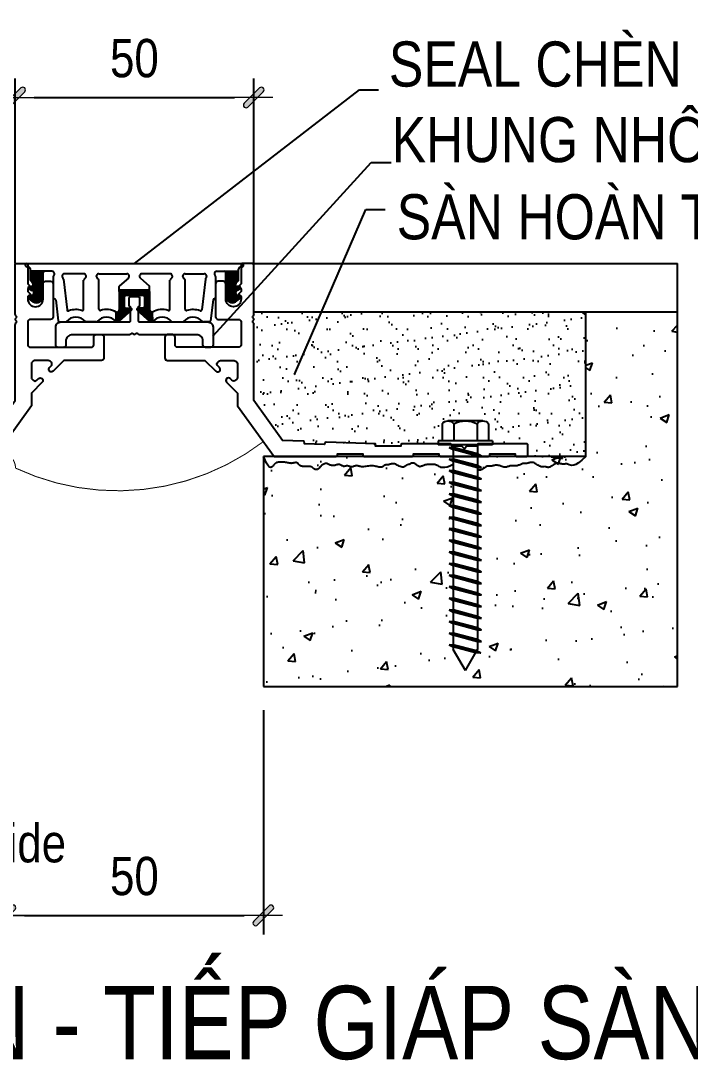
# Model space of a CAD drawing. Header units: millimetres. Extents: x -88960 to 836140, y 175458 to 320791.
# Drawn here: x 193582 to 197079, y 224201 to 229632 of the extents above; entities that cross this region are included whole.
import ezdxf
from ezdxf.enums import TextEntityAlignment as Align

# ---------------------------------------------------------------- set-up
doc = ezdxf.new("R2010")
doc.units = ezdxf.units.MM
doc.header["$LTSCALE"] = 1000
doc.layers.get('0').update_dxf_attribs({"linetype": 'CONTINUOUS'})
doc.layers.get('DEFPOINTS').update_dxf_attribs({"linetype": 'CONTINUOUS'})
for name, color, linetype in [('A14-chi tiet chung$0$Concrete Line', 6, 'CONTINUOUS'), ('A14-chi tiet chung$0$Hatch vat lieu', 252, 'CONTINUOUS'), ('A14-chi tiet chung$0$Net thay Tuong', 3, 'CONTINUOUS'), ('A14-chi tiet chung$0$OBJECT', 7, 'CONTINUOUS'), ('A14-chi tiet chung$0$Screw', 40, 'CONTINUOUS'), ('A14-chi tiet chung$0$Text Leader', 94, 'CONTINUOUS')]:
    doc.layers.add(name, color=color, linetype=linetype)
for name, color, linetype, lineweight in [('CHUNHO', 1, 'CONTINUOUS', 13), ('CHUTO', 51, 'CONTINUOUS', 15), ('KTH', 154, 'CONTINUOUS', 15), ('STICK', 1, 'CONTINUOUS', 9)]:
    doc.layers.add(name, color=color, linetype=linetype, lineweight=lineweight)
doc.styles.add('A14-chi tiet chung$0$VNI-HelveC', font='VHELVCN_0.TTF')
doc.styles.add('Star-HelCon', font='VHELVCN_0.TTF')
doc.dimstyles.new('A14-chi tiet chung$0$5$7', dxfattribs={"dimscale": 5, "dimtxt": 2, "dimasz": 1, "dimexe": 0, "dimexo": 1, "dimgap": 1, "dimtad": 0, "dimdec": 3, "dimzin": 12, "dimdsep": 46, "dimtxsty": 'A14-chi tiet chung$0$VNI-HelveC', "dimblk": 'A14-chi tiet chung$0$_Dot', "dimcen": 1, "dimclrd": 256, "dimclre": 256, "dimclrt": 256, "dimadec": 0, "dimazin": 0, "dimtfac": 1, "dimtdec": 3, "dimtix": 1, "dimtmove": 2, "dimatfit": 3, "dimldrblk": 'A14-chi tiet chung$0$HTT Arrow 30', "dimfxl": 1, "dimtolj": 1, "dimtzin": 0, "dimarcsym": 0})
doc.dimstyles.new('Star-100', dxfattribs={"dimscale": 100, "dimtxt": 2, "dimasz": 1, "dimexe": 1, "dimexo": 0.0625, "dimgap": 0.09, "dimtad": 0, "dimtoh": 1, "dimdec": 4, "dimrnd": 1, "dimdsep": 46, "dimtxsty": 'Star-HelCon', "dimblk": 'Stick', "dimcen": 0.09, "dimdle": 1.5, "dimclrd": 256, "dimclre": 256, "dimclrt": 7, "dimadec": 0, "dimazin": 0, "dimtfac": 1, "dimtdec": 4, "dimtix": 1, "dimtmove": 0, "dimatfit": 3, "dimfxl": 0.18, "dimtvp": 1, "dimtolj": 1, "dimtzin": 0, "dimarcsym": 2})
pattern_1 = [(45, (-1373.70433, -571.42504), (-0.088388348, 0.088388348), [])]

# ---------------------------------------------------------------- blocks, each defined once
blk = doc.blocks.new('A14-chi tiet chung$0$k001')
for p, q in [((-0.1804, 0.1644), (-0.1804, 0.0312)), ((-0.1353, 0.1875), (0.1353, 0.1875)), ((-0.0902, 0.1644), (-0.0902, 0.0312)), ((0.0902, 0.1644), (0.0902, 0.0312)), ((0.1804, 0.1644), (0.1804, 0.0312)), ((-0.211, 0.0312), (0.211, 0.0312)), ((-0.211, 0.0312), (-0.211, 0)), ((-0.211, 0), (0.211, 0)), ((0.0937, 0), (0.0937, -1.5876)), ((0.211, 0.0312), (0.211, 0)), ((-0.125, -0.0859), (0.125, -0.0189)), ((-0.125, -0.0859), (-0.0938, -0.0692)), ((-0.0938, 0), (-0.0938, -1.5876)), ((-0.0938, -0.0692), (0.0937, -0.0189)), ((-0.0938, -0.0859), (0.0937, -0.0357)), ((0.125, -0.0189), (0.0937, -0.0189)), ((0.125, -0.0189), (0.0937, -0.0357)), ((-0.125, -0.0859), (-0.0938, -0.0859)), ((-0.125, -0.1759), (0.125, -0.1089)), ((-0.125, -0.1759), (-0.0938, -0.1592)), ((-0.0938, -0.1592), (0.0937, -0.1089)), ((-0.0938, -0.1759), (0.0937, -0.1257)), ((0.125, -0.1089), (0.0937, -0.1089)), ((0.125, -0.1089), (0.0937, -0.1257)), ((-0.125, -0.1759), (-0.0938, -0.1759)), ((-0.125, -0.2659), (0.125, -0.1989)), ((-0.0938, -0.2492), (0.0937, -0.1989)), ((-0.0938, -0.2659), (0.0937, -0.2157)), ((0.125, -0.1989), (0.0937, -0.2157)), ((0.125, -0.1989), (0.0937, -0.1989)), ((-0.125, -0.2659), (-0.0938, -0.2492)), ((-0.125, -0.2659), (-0.0938, -0.2659)), ((-0.125, -0.3559), (0.125, -0.2889)), ((-0.0938, -0.3392), (0.0937, -0.2889)), ((-0.0938, -0.3559), (0.0937, -0.3057)), ((0.125, -0.2889), (0.0937, -0.3057)), ((0.125, -0.2889), (0.0937, -0.2889)), ((-0.125, -0.3559), (-0.0938, -0.3392)), ((-0.125, -0.3559), (-0.0938, -0.3559)), ((-0.125, -0.4459), (0.125, -0.3789)), ((-0.0938, -0.4292), (0.0937, -0.3789)), ((-0.0938, -0.4459), (0.0937, -0.3957)), ((0.125, -0.3789), (0.0937, -0.3957)), ((0.125, -0.3789), (0.0937, -0.3789)), ((-0.125, -0.4459), (-0.0938, -0.4292)), ((-0.125, -0.4459), (-0.0938, -0.4459)), ((-0.125, -0.5359), (0.125, -0.4689)), ((-0.0938, -0.5192), (0.0937, -0.4689)), ((0.125, -0.4689), (0.0937, -0.4857)), ((0.125, -0.4689), (0.0937, -0.4689)), ((-0.125, -0.5359), (-0.0938, -0.5192)), ((-0.125, -0.5359), (-0.0938, -0.5359)), ((-0.125, -0.6259), (0.125, -0.5589)), ((-0.0938, -0.5359), (0.0937, -0.4857)), ((-0.0938, -0.6092), (0.0937, -0.5589)), ((0.125, -0.5589), (0.0937, -0.5757)), ((0.125, -0.5589), (0.0937, -0.5589)), ((-0.125, -0.6259), (-0.0938, -0.6092)), ((-0.125, -0.6259), (-0.0938, -0.6259)), ((-0.0938, -0.6259), (0.0937, -0.5757)), ((-0.125, -0.7159), (0.125, -0.6489)), ((-0.125, -0.7159), (-0.0938, -0.6992)), ((-0.125, -0.7159), (-0.0938, -0.7159)), ((-0.0938, -0.6992), (0.0937, -0.6489)), ((-0.0938, -0.7159), (0.0937, -0.6657)), ((0.125, -0.6489), (0.0937, -0.6657)), ((0.125, -0.6489), (0.0937, -0.6489)), ((-0.125, -0.8059), (0.125, -0.7389)), ((-0.125, -0.8059), (-0.0938, -0.7892)), ((-0.125, -0.8059), (-0.0938, -0.8059)), ((-0.0938, -0.7892), (0.0937, -0.7389)), ((-0.0938, -0.8059), (0.0937, -0.7557)), ((0.125, -0.7389), (0.0937, -0.7557)), ((0.125, -0.7389), (0.0937, -0.7389)), ((-0.125, -0.8959), (0.125, -0.8289)), ((-0.125, -0.8959), (-0.0938, -0.8792)), ((-0.0938, -0.8792), (0.0937, -0.8289)), ((-0.0938, -0.8959), (0.0937, -0.8457)), ((0.125, -0.8289), (0.0937, -0.8457)), ((0.125, -0.8289), (0.0937, -0.8289)), ((-0.125, -0.8959), (-0.0938, -0.8959)), ((-0.125, -0.9859), (0.125, -0.9189)), ((-0.0938, -0.9692), (0.0937, -0.9189)), ((-0.0938, -0.9859), (0.0937, -0.9357)), ((0.125, -0.9189), (0.0937, -0.9357)), ((0.125, -0.9189), (0.0937, -0.9189)), ((-0.125, -0.9859), (-0.0938, -0.9692)), ((-0.125, -0.9859), (-0.0938, -0.9859)), ((-0.125, -1.0759), (0.125, -1.0089)), ((-0.0938, -1.0592), (0.0937, -1.0089)), ((-0.0938, -1.0759), (0.0937, -1.0257)), ((0.125, -1.0089), (0.0937, -1.0257)), ((0.125, -1.0089), (0.0937, -1.0089)), ((-0.125, -1.0759), (-0.0938, -1.0592)), ((-0.125, -1.0759), (-0.0938, -1.0759)), ((-0.125, -1.1659), (0.125, -1.0989)), ((-0.0938, -1.1492), (0.0937, -1.0989)), ((-0.0938, -1.1659), (0.0937, -1.1157)), ((0.125, -1.0989), (0.0937, -1.1157)), ((0.125, -1.0989), (0.0937, -1.0989)), ((-0.125, -1.1659), (-0.0938, -1.1492)), ((-0.125, -1.1659), (-0.0938, -1.1659)), ((-0.125, -1.2559), (0.125, -1.1889)), ((-0.0938, -1.2392), (0.0937, -1.1889)), ((-0.0938, -1.2559), (0.0937, -1.2057)), ((0.125, -1.1889), (0.0937, -1.2057)), ((0.125, -1.1889), (0.0937, -1.1889)), ((-0.125, -1.2559), (-0.0938, -1.2392)), ((-0.125, -1.2559), (-0.0938, -1.2559)), ((-0.125, -1.3459), (0.125, -1.2789)), ((-0.0938, -1.3292), (0.0937, -1.2789)), ((0.125, -1.2789), (0.0937, -1.2957)), ((0.125, -1.2789), (0.0937, -1.2789)), ((-0.125, -1.3459), (-0.0938, -1.3292)), ((-0.125, -1.3459), (-0.0938, -1.3459)), ((-0.125, -1.4359), (0.125, -1.3689)), ((-0.0938, -1.3459), (0.0937, -1.2957)), ((-0.0938, -1.4192), (0.0937, -1.3689)), ((0.125, -1.3689), (0.0937, -1.3857)), ((0.125, -1.3689), (0.0937, -1.3689)), ((-0.125, -1.4359), (-0.0938, -1.4192)), ((-0.125, -1.4359), (-0.0938, -1.4359)), ((-0.0938, -1.4359), (0.0937, -1.3857)), ((-0.125, -1.5259), (0.125, -1.4589)), ((-0.125, -1.5259), (-0.0938, -1.5092)), ((-0.125, -1.5259), (-0.0938, -1.5259)), ((-0.0938, -1.5092), (0.0937, -1.4589)), ((-0.0938, -1.5259), (0.0937, -1.4757)), ((0.125, -1.4589), (0.0937, -1.4757)), ((0.125, -1.4589), (0.0937, -1.4589)), ((-0.1192, -1.6144), (0.125, -1.5489)), ((-0.1192, -1.6144), (-0.088, -1.5976)), ((-0.1192, -1.6144), (-0.0796, -1.6121)), ((0, -1.75), (-0.0938, -1.5876)), ((-0.088, -1.5976), (0.0937, -1.5489)), ((-0.0796, -1.6121), (0.0937, -1.5657)), ((0, -1.75), (0.0937, -1.5876)), ((0.125, -1.5489), (0.0937, -1.5657)), ((0.125, -1.5489), (0.0937, -1.5489))]:
    blk.add_line(p, q)
for centre, radius, start, end in [((-0.1353, 0.132), 0.0555, 35.70717, 144.29283), ((0, 0), 0.1875, 61.24108, 118.75892), ((0.1353, 0.132), 0.0555, 35.70717, 144.29283)]:
    blk.add_arc(centre, radius, start, end)
blk = doc.blocks.new('A14-chi tiet chung$0$_Dot')
at = {"color": 0, "linetype": 'ByBlock', "lineweight": -2}
blk.add_line((-0.5, 0), (-1, 0), dxfattribs=at)
at = {"color": 0, "linetype": 'ByBlock', "const_width": 0.5}
blk.add_lwpolyline([(-0.25, 0, 1), (0.25, 0, 1)], format="xyb", close=True, dxfattribs=at)
blk = doc.blocks.new('A14-chi tiet chung$0$HTT Arrow 30')
blk.add_hatch(color=256).paths.add_polyline_path([(-2.5, 0.375), (-2.5, -0.375), (0, 0)])
at = {"color": 0, "linetype": 'ByBlock', "lineweight": -2}
for p, q in [((0, 0), (-2.5, 0.375)), ((-2.5, -0.375), (-2.5, 0.375)), ((0, 0), (-2.5, -0.375))]:
    blk.add_line(p, q, dxfattribs=at)
blk = doc.blocks.new('A14-chi tiet chung$0$A$C184D3979')
h = blk.add_hatch()
h.set_pattern_fill('ANSI31', color=256, style=0)
h.set_pattern_definition(pattern_1)
h.paths.add_polyline_path([(-18, -1.75, -0.414214), (-17.75, -1.5), (-20.5, -1.5), (-20.5, -3.24, 0.194184), (-20.43, -3.41), (-20.01, -3.85, -0.661614), (-20.28, -4.49), (-20.65, -4.49, 0.829446), (-20.74, -4.97), (-20.22, -5.27, -0.841885), (-20.15, -6.24), (-20.53, -6.24, 0.749118), (-20.73, -6.93), (-19.92, -7.5, 0.592871), (-18, -6.45)])
h = blk.add_hatch()
h.set_pattern_fill('ANSI31', color=256, style=0)
h.set_pattern_definition(pattern_1)
h.paths.add_polyline_path([(20.43, -3.41, 0.194184), (20.5, -3.24), (20.5, -1.5), (17.75, -1.5, -0.414214), (18, -1.75), (18, -6.45, 0.592871), (19.92, -7.5), (20.73, -6.93, 0.749118), (20.53, -6.24), (20.4, -6.24, -0.829446), (20.22, -5.27), (20.74, -4.97, 0.829446), (20.65, -4.49), (20.28, -4.49, -0.661614), (20.01, -3.85)])
h = blk.add_hatch()
h.set_pattern_fill('ANSI31', color=256, style=0)
h.set_pattern_definition(pattern_1)
h.paths.add_polyline_path([(3, -5.5, 0.414214), (2.75, -5.25), (-2.75, -5.25, 0.414214), (-3, -5.5), (-3, -9.13, -0.198912), (-3.07, -9.31), (-3.27, -9.5, -0.333802), (-3.56, -9.54), (-3.6, -11.41, 0.219649), (-3.41, -11.5), (-3.25, -11.5, 0.198912), (-3.07, -11.43), (-0.57, -9.18, 0.668179), (-0.75, -8.75), (-1.75, -8.75, -0.414214), (-2, -8.5), (-2, -6.5, -0.414214), (-1.75, -6.25), (0, -6.25), (1.75, -6.25, -0.414214), (2, -6.5), (2, -8.5, -0.414214), (1.75, -8.75), (0.75, -8.75, 0.668179), (0.57, -9.18), (3.07, -11.43, 0.198912), (3.25, -11.5), (3.41, -11.5, 0.219648), (3.6, -11.41), (3.6, -11.41), (3.56, -9.54, -0.333802), (3.27, -9.5), (3.07, -9.31, -0.198912), (3, -9.13)])
for p, q in [((-21.2, 0), (0, 0)), ((0, 0), (21.2, 0)), ((-21, -0.6), (-21.2, -0.6)), ((-20.5, -1.5), (-20.5, -1.1)), ((-17.75, -1.5), (-20.5, -1.5)), ((-20.5, -3.24), (-20.5, -1.5)), ((-18, -6.55), (-18, -1.75)), ((-16.25, -1.5), (-17.75, -1.5)), ((-10, -2), (-13.75, -2)), ((-7, -2), (-1.5, -2)), ((7, -2), (1.5, -2)), ((10, -2), (13.75, -2)), ((16.25, -1.5), (17.75, -1.5)), ((17.75, -1.5), (20.5, -1.5)), ((18, -6.55), (18, -1.75)), ((20.5, -1.5), (20.5, -1.1)), ((20.5, -3.24), (20.5, -1.5)), ((21, -0.6), (21.2, -0.6)), ((-20.01, -3.85), (-20.43, -3.41)), ((-16, -2.56), (-16, -6.67)), ((-13.99, -3.04), (-13.26, -9.1)), ((-10, -9), (-10, -3.27)), ((-9.91, -3.08), (-9.68, -2.88)), ((-7.09, -3.08), (-7.32, -2.88)), ((-7, -9), (-7, -3.27)), ((-1.18, -2.88), (-2.91, -4.35)), ((1.18, -2.88), (2.91, -4.35)), ((7, -9), (7, -3.27)), ((7.09, -3.08), (7.32, -2.88)), ((9.91, -3.08), (9.68, -2.88)), ((10, -9), (10, -3.27)), ((13.99, -3.04), (13.26, -9.1)), ((16, -2.56), (16, -6.67)), ((20.01, -3.85), (20.43, -3.41)), ((-20.74, -4.97), (-20.22, -5.27)), ((-20.65, -4.49), (-20.28, -4.49)), ((-3, -5.5), (-3, -4.54)), ((-3, -5.5), (-3, -9.13)), ((2.75, -5.25), (-2.75, -5.25)), ((3, -5.5), (3, -4.54)), ((3, -5.5), (3, -9.13)), ((20.74, -4.97), (20.22, -5.27)), ((20.65, -4.49), (20.28, -4.49)), ((-19.92, -7.5), (-20.73, -6.93)), ((-20.53, -6.24), (-20.15, -6.24)), ((-15.49, -7.14), (-15.02, -11.28)), ((-2, -6.5), (-2, -8.5)), ((0, -6.25), (-1.75, -6.25)), ((1.75, -6.25), (0, -6.25)), ((2, -6.5), (2, -8.5)), ((15.49, -7.14), (15.02, -11.28)), ((19.92, -7.5), (20.73, -6.93)), ((20.53, -6.24), (20.4, -6.24)), ((-3.6, -11.41), (-3.56, -9.54)), ((-3.07, -9.31), (-3.27, -9.5)), ((-0.57, -9.18), (-3.07, -11.43)), ((-1.75, -8.75), (-0.75, -8.75)), ((0.57, -9.18), (3.07, -11.43)), ((1.75, -8.75), (0.75, -8.75)), ((3.07, -9.31), (3.27, -9.5)), ((3.6, -11.41), (3.56, -9.54)), ((-14.78, -11.5), (-13.59, -11.5)), ((-7.53, -11.5), (-9.47, -11.5)), ((-3.25, -11.5), (-3.41, -11.5)), ((3.25, -11.5), (3.41, -11.5)), ((7.53, -11.5), (9.47, -11.5)), ((14.78, -11.5), (13.59, -11.5))]:
    blk.add_line(p, q)
for centre, radius, start, end in [((-21.2, -0.3), 0.3, 90, 270.0034), ((-21, -1.1), 0.5, 0, 90), ((-17.75, -1.75), 0.25, 90, 180), ((-16.25, -2), 0.5, 311.8162, 90), ((-13.75, -2.5), 0.5, 90, 229.4121), ((-10, -2.5), 0.5, 310.2085, 90), ((-7, -2.5), 0.5, 90, 229.7915), ((-1.5, -2.5), 0.5, 310.2085, 90), ((1.5, -2.5), 0.5, 90, 229.7915), ((7, -2.5), 0.5, 310.2085, 90), ((10, -2.5), 0.5, 90, 229.7915), ((13.75, -2.5), 0.5, 310.5879, 90), ((16.25, -2), 0.5, 90, 228.1838), ((17.75, -1.75), 0.25, 0, 90), ((21, -1.1), 0.5, 90, 180), ((21.2, -0.3), 0.3, 269.9966, 90), ((-20.25, -3.24), 0.25, 180, 223.9567), ((-20.28, -4.11), 0.375, 270, 43.9567), ((-15.75, -2.56), 0.25, 131.8162, 180), ((-14.24, -3.07), 0.25, 6.3816, 49.4121), ((-9.75, -3.27), 0.25, 130.2085, 180), ((-7.25, -3.27), 0.25, 0, 49.7915), ((7.25, -3.27), 0.25, 130.2085, 180), ((9.75, -3.27), 0.25, 0, 49.7915), ((14.24, -3.07), 0.25, 130.5879, 173.6184), ((15.75, -2.56), 0.25, 360, 48.1838), ((20.28, -4.11), 0.375, 136.0433, 270), ((20.25, -3.24), 0.25, 316.0433, 0), ((-20.65, -4.74), 0.25, 90, 248.6955), ((-20.27, -5.76), 0.491, 283.8602, 84.2343), ((-2.75, -4.54), 0.25, 130.2085, 180), ((-2.75, -5.5), 0.25, 90, 180), ((2.75, -5.5), 0.25, 0, 90), ((2.75, -4.54), 0.25, 0, 49.7915), ((20.4, -5.74), 0.5, 111.3045, 270), ((20.65, -4.74), 0.25, 291.3045, 90), ((-20.53, -6.61), 0.375, 90, 237.3501), ((-19.25, -6.45), 1.25, 237.3501, 0), ((-15.75, -6.67), 0.25, 180, 271.5992), ((-15.74, -7.17), 0.25, 6.3816, 91.5992), ((-1.75, -6.5), 0.25, 90, 180), ((1.75, -6.5), 0.25, 0, 90), ((15.74, -7.17), 0.25, 88.4008, 173.6184), ((15.75, -6.67), 0.25, 268.4008, 0), ((19.25, -6.45), 1.25, 180, 302.6499), ((20.53, -6.61), 0.375, 302.6499, 90), ((-13.01, -9.07), 0.25, 186.3816, 290.5887), ((-11.53, -13), 3.95, 72.278, 110.5887), ((-10.25, -9), 0.25, 252.278, 0), ((-6.75, -9), 0.25, 180, 287.722), ((-5.47, -13), 3.95, 61.1636, 107.722), ((-3.44, -9.32), 0.25, 241.1636, 315), ((-3.25, -9.13), 0.25, 315, 0), ((-1.75, -8.5), 0.25, 180, 270), ((-0.75, -9), 0.25, 315, 90), ((0.75, -9), 0.25, 90, 225), ((1.75, -8.5), 0.25, 270, 0), ((3.25, -9.13), 0.25, 180, 225), ((3.44, -9.32), 0.25, 225, 298.8364), ((5.47, -13), 3.95, 72.278, 118.8364), ((6.75, -9), 0.25, 252.278, 0), ((10.25, -9), 0.25, 180, 287.722), ((11.53, -13), 3.95, 69.4113, 107.722), ((13.01, -9.07), 0.25, 249.4113, 353.6184), ((-14.78, -11.25), 0.25, 186.3816, 270), ((-13.59, -11.25), 0.25, 270, 319.553), ((-11.53, -13), 2.45, 40.447, 139.553), ((-9.47, -11.25), 0.25, 220.447, 270), ((-7.53, -11.25), 0.25, 270, 319.553), ((-5.47, -13), 2.45, 40.447, 139.553), ((-3.41, -11.25), 0.25, 220.447, 270), ((-3.25, -11.25), 0.25, 270, 315), ((3.25, -11.25), 0.25, 225, 270), ((3.41, -11.25), 0.25, 270, 319.553), ((5.47, -13), 2.45, 40.447, 139.553), ((7.53, -11.25), 0.25, 220.447, 270), ((9.47, -11.25), 0.25, 270, 319.553), ((11.53, -13), 2.45, 40.447, 139.553), ((13.59, -11.25), 0.25, 220.447, 270), ((14.78, -11.25), 0.25, 270, 353.6184)]:
    blk.add_arc(centre, radius, start, end)
at = {"linetype": 'ByBlock'}
for p in [(-20.28, -4.49), (20.28, -4.49)]:
    blk.add_point(p, dxfattribs=at)
blk = doc.blocks.new('A14-chi tiet chung$0$A$C2A210AE5')
for points in [[(0.1575, 1.1016), (0.1575, 1.4862, -0.414214), (0.1673, 1.4961), (0.2461, 1.4961, -0.414214), (0.2559, 1.4862), (0.2559, 1.3386), (0.2756, 1.3189), (0.2559, 1.2992), (0.2559, 1.2795), (0.2756, 1.2598), (0.2559, 1.2402), (0.2559, 1.2205, 1), (0.374, 1.2205), (0.374, 1.3386, -0.414214), (0.3937, 1.3583), (0.4331, 1.3583, -0.414214), (0.4528, 1.3386), (0.4528, 1.0827, -0.414214), (0.4331, 1.063), (0.2756, 1.063, 0.414214), (0.2559, 1.0433), (0.2559, 0.8661, 0.414214), (0.2756, 0.8465), (0.748, 0.8465, 0.414214), (0.7677, 0.8661), (0.7677, 0.9252, -0.414214), (0.7874, 0.9449), (0.8268, 0.9449, -0.414214), (0.8465, 0.9252), (0.8465, 0.7638, -0.414214), (0.8268, 0.7441), (0.5358, 0.7441), (0.4521, 0.6604, -1), (0.4238, 0.6886), (0.4368, 0.7017, 0.414214), (0.4368, 0.73), (0.4285, 0.7382, 0.198912), (0.4144, 0.7441), (0.3145, 0.7441, 0.414214), (0.2835, 0.7131), (0.2835, 0.6132, 0.198912), (0.2893, 0.599), (0.2976, 0.5908, 0.414214), (0.3259, 0.5908), (0.3389, 0.6038, -1), (0.3672, 0.5755), (0.2835, 0.4918), (0.2835, 0.3937), (0, 0), (-0.4821, 0, -0.414214), (-0.4921, 0.01), (-0.4921, 0.0197), (-0.689, 0.0197), (-0.689, 0.01, -0.414214), (-0.699, 0), (-1.0727, 0, -0.414214), (-1.0827, 0.01), (-1.0827, 0.0197), (-1.2795, 0.0197), (-1.2795, 0.01, -0.414214), (-1.2895, 0), (-1.6632, 0, -0.414214), (-1.6732, 0.01), (-1.6732, 0.0197), (-1.8701, 0.0197), (-1.8701, 0.01, -0.414214), (-1.8801, 0), (-1.9585, 0, -0.414214), (-1.9685, 0.01), (-1.9685, 0.0884, -0.414214), (-1.9585, 0.0984), (-1.5848, 0.0984, -0.414214), (-1.5748, 0.0884), (-1.5748, 0.0787), (-1.4961, 0.0787), (-1.4764, 0.0591), (-1.4567, 0.0787), (-1.3779, 0.0787), (-1.3779, 0.0884, -0.414214), (-1.3679, 0.0984), (-0.9942, 0.0984, -0.414214), (-0.9842, 0.0884), (-0.9842, 0.0787), (-0.7874, 0.0787), (-0.7874, 0.0984), (-0.4034, 0.1118, -0.414019), (-0.3931, 0.1022), (-0.3927, 0.0922), (-0.2353, 0.0977), (-0.2357, 0.1077, -0.414408), (-0.226, 0.118), (-0.0662, 0.1236), (0.1575, 0.4343), (0.1575, 1.0243)], [(0.1575, 1.1016, 0.198912), (0.1619, 1.091), (0.1646, 1.0883, -0.414214), (0.1646, 1.0741), (0.1604, 1.07, 0.414214), (0.1604, 1.0559), (0.1646, 1.0517, -0.414214), (0.1646, 1.0376), (0.1619, 1.0349, 0.198912), (0.1575, 1.0243)]]:
    blk.add_lwpolyline(points, format="xyb")
blk.add_arc((-0.7774, 0.0888), 0.01, 92, 180)
blk = doc.blocks.new('A14-chi tiet chung$0$A$C26AC0E84')
blk.add_lwpolyline([(-0.0324, -0.0787, -0.414214), (-0.0394, -0.0717), (-0.0394, -0.01, -0.414214), (-0.0294, 0), (0.0294, 0, -0.414214), (0.0394, -0.01), (0.0394, -0.0717, -0.414214), (0.0324, -0.0787), (0.0295, -0.0787), (0.0295, -0.1868, 0.414214), (0.0395, -0.1969), (0.5702, -0.1969, -0.414214), (0.6102, -0.2369), (0.6102, -0.374, -0.414214), (0.5906, -0.3937), (0.5512, -0.3937, -0.414214), (0.5315, -0.374), (0.5315, -0.3453, 0.414214), (0.4815, -0.2953), (0.0386, -0.2953, -0.198912), (0.028, -0.2909), (0.0254, -0.2882, 0.414214), (0.0112, -0.2882), (0.0071, -0.2923, -0.414214), (-0.0071, -0.2923), (-0.0112, -0.2882, 0.414214), (-0.0254, -0.2882), (-0.028, -0.2909, -0.198912), (-0.0386, -0.2953), (-0.4815, -0.2953, 0.414214), (-0.5315, -0.3453), (-0.5315, -0.374, -0.414214), (-0.5512, -0.3937), (-0.5906, -0.3937, -0.414214), (-0.6102, -0.374), (-0.6102, -0.2369, -0.414214), (-0.5702, -0.1969), (-0.0395, -0.1969, 0.414214), (-0.0295, -0.1868), (-0.0295, -0.0787)], format="xyb", close=True)
blk.add_arc((-0.0294, -0.01), 0.01, 90, 180)
blk = doc.blocks.new('Stick')
at = {"layer": 'STICK'}
h = blk.add_hatch(color=256, dxfattribs=at)
edge = h.paths.add_edge_path()
edge.add_line((0.3, 0.5), (-0.5, -0.3))
edge.add_arc((-0.4, -0.4), 0.141, 135, 315)
edge.add_line((-0.3, -0.5), (0.5, 0.3))
edge.add_arc((0.4, 0.4), 0.141, 315, 495)
blk.add_line((1, 0), (-1, 0), dxfattribs=at)
blk.add_lwpolyline([(0.3, 0.5), (-0.5, -0.3, 1), (-0.3, -0.5), (0.5, 0.3, 1), (0.3, 0.5, 1)], format="xyb", dxfattribs=at)
blk = doc.blocks.new('*D818')
at = {"layer": 'DEFPOINTS', "color": 0, "transparency": 16777216}
for p in [(193501.9, 226037), (194849, 226037), (194849, 224958.1)]:
    blk.add_point(p, dxfattribs=at)
at = {"layer": 'KTH', "lineweight": -2, "transparency": 16777216}
for p, q in [((193501.9, 226030.8), (193501.9, 224858.1)), ((194849, 226030.8), (194849, 224858.1)), ((193601.9, 224958.1), (194749, 224958.1))]:
    blk.add_line(p, q, dxfattribs=at)
at = {"layer": 'KTH', "lineweight": -2, "transparency": 16777216, "xscale": 100, "yscale": 100, "zscale": 100, "rotation": 180}
blk.add_blockref('Stick', (193501.9, 224958.1), dxfattribs=at)
at = {"layer": 'KTH', "lineweight": -2, "transparency": 16777216, "xscale": 100, "yscale": 100, "zscale": 100}
blk.add_blockref('Stick', (194849, 224958.1), dxfattribs=at)
at = {"layer": 'KTH', "color": 7, "transparency": 16777216, "insert": (194175.5, 225162.4), "char_height": 200, "attachment_point": 5, "style": 'Star-HelCon'}
blk.add_mtext('\\A1;50', dxfattribs=at)
blk = doc.blocks.new('*D819')
at = {"layer": 'DEFPOINTS', "color": 0, "transparency": 16777216}
for p in [(194798.7, 229231.6), (193552.3, 228357.3), (194798.7, 228357.3)]:
    blk.add_point(p, dxfattribs=at)
at = {"layer": 'KTH', "lineweight": -2, "transparency": 16777216}
for p, q in [((193552.3, 228363.6), (193552.3, 229331.6)), ((194798.7, 228363.6), (194798.7, 229331.6)), ((193652.3, 229231.6), (194698.7, 229231.6))]:
    blk.add_line(p, q, dxfattribs=at)
at = {"layer": 'KTH', "lineweight": -2, "transparency": 16777216, "xscale": 100, "yscale": 100, "zscale": 100, "rotation": 180}
blk.add_blockref('Stick', (193552.3, 229231.6), dxfattribs=at)
at = {"layer": 'KTH', "lineweight": -2, "transparency": 16777216, "xscale": 100, "yscale": 100, "zscale": 100}
blk.add_blockref('Stick', (194798.7, 229231.6), dxfattribs=at)
at = {"layer": 'KTH', "color": 7, "transparency": 16777216, "insert": (194175.5, 229435.9), "char_height": 200, "attachment_point": 5, "style": 'Star-HelCon'}
blk.add_mtext('\\A1;50', dxfattribs=at)
blk = doc.blocks.new('*D820')
at = {"layer": 'DEFPOINTS', "color": 0, "transparency": 16777216}
for p in [(191818, 226037), (193501.9, 226037), (193501.9, 224958.1)]:
    blk.add_point(p, dxfattribs=at)
at = {"layer": 'KTH', "lineweight": -2, "transparency": 16777216}
for p, q in [((191818, 226030.8), (191818, 224858.1)), ((193501.9, 226030.8), (193501.9, 224858.1)), ((191918, 224958.1), (193401.9, 224958.1))]:
    blk.add_line(p, q, dxfattribs=at)
at = {"layer": 'KTH', "lineweight": -2, "transparency": 16777216, "xscale": 100, "yscale": 100, "zscale": 100, "rotation": 180}
blk.add_blockref('Stick', (191818, 224958.1), dxfattribs=at)
at = {"layer": 'KTH', "lineweight": -2, "transparency": 16777216, "xscale": 100, "yscale": 100, "zscale": 100}
blk.add_blockref('Stick', (193501.9, 224958.1), dxfattribs=at)
at = {"layer": 'KTH', "color": 7, "transparency": 16777216, "insert": (192659.9, 225500.5), "char_height": 200, "attachment_point": 5, "style": 'Star-HelCon'}
blk.add_mtext('\\A1;65\\PMin. Blockout Per Side', dxfattribs=at)

msp = doc.modelspace()

# ---------------------------------------------------------------- hatches: boundary and pattern name
at = {"layer": 'A14-chi tiet chung$0$Hatch vat lieu'}
h = msp.add_hatch(dxfattribs=at)
h.set_pattern_fill('AR-CONC', color=256, scale=67.357125, style=0)
h.set_pattern_definition([(50, (170196.4, 221477), (483.126, -42.268), [50.518, -555.696]), (355, (170196.4, 221477), (-93.459, 506.655), [40.414, -444.557]), (100.4514, (170236.64, 221473.5), (389.667, 464.387), [42.9336, -472.269]), (46.1842, (170196.4, 221611.7), (718.863, -111.489), [75.777, -833.544]), (96.6356, (170256.3, 221602.4), (629.562, 656.138), [64.4, -708.404]), (351.1842, (170196.4, 221611.7), (629.561, 656.138), [60.621, -666.836]), (21, (170263.74, 221578.04), (402.0594, -271.1925), [50.518, -555.696]), (326, (170263.74, 221578.04), (163.89, 488.44), [40.414, -444.557]), (71.4514, (170297.25, 221555.44), (565.95, 217.247), [42.9336, -472.269]), (37.5, (170196.38, 221477), (8.1905, 224.2277), [0, -439.1685, 0, -451.2927, 0, -446.241]), (7.5, (170196.38, 221477), (177.196, 265.6644), [0, -257.3042, 0, -429.065, 0, -170.0767]), (327.5, (170046.18, 221477), (359.5674, -15.1923), [0, -168.3928, 0, -525.3856, 0, -697.1462]), (317.5, (169978.82, 221477), (392.8174, 67.428), [0, -218.9107, 0, -348.91, 0, -495.075])])
h.paths.add_polyline_path([(193501.90114, 226154.47788), (193501.90114, 227356.22742), (192509.61282, 227356.22742), (192509.61282, 227342.5678), (192530.66192, 227342.5678), (192509.61282, 227331.28762), (192509.61282, 227281.94639), (192530.66192, 227281.94639), (192509.61282, 227270.66621), (192509.61282, 227221.32498), (192530.66192, 227221.32498), (192509.61282, 227210.0448), (192509.61282, 227160.70357), (192530.66192, 227160.70357), (192509.61282, 227149.42339), (192509.61282, 227100.08216), (192530.66192, 227100.08216), (192509.61282, 227088.80198), (192509.61282, 227039.46074), (192530.66192, 227039.46074), (192509.61282, 227028.18056), (192509.61282, 226978.83933), (192530.66192, 226978.83933), (192509.61282, 226967.55915), (192509.61282, 226918.21792), (192530.66192, 226918.21792), (192509.61282, 226906.93774), (192509.61282, 226857.59651), (192530.66192, 226857.59651), (192509.61282, 226846.31633), (192509.61282, 226796.97509), (192530.66192, 226796.97509), (192509.61282, 226785.69491), (192509.61282, 226736.35368), (192530.66192, 226736.35368), (192509.61282, 226725.0735), (192509.61282, 226675.73227), (192530.66192, 226675.73227), (192509.61282, 226664.45209), (192509.61282, 226615.11086), (192530.66192, 226615.11086), (192509.61282, 226603.83068), (192509.61282, 226554.48945), (192530.66192, 226554.48945), (192509.61282, 226543.20927), (192509.61282, 226493.86803), (192530.66192, 226493.86803), (192509.61282, 226482.58785), (192509.61282, 226433.24662), (192530.66192, 226433.24662), (192509.61282, 226421.96644), (192509.61282, 226372.62521), (192530.66192, 226372.62521), (192509.61282, 226361.34503), (192509.61282, 226346.55912), (192446.46551, 226237.18478), (192392.84552, 226330.05733), (192366.15633, 226328.54607), (192387.20543, 226339.82625), (192383.31821, 226346.55912), (192383.31821, 226388.1259), (192362.26911, 226388.1259), (192383.31821, 226399.40608), (192383.31821, 226448.74731), (192362.26911, 226448.74731), (192383.31821, 226460.02749), (192383.31821, 226509.36873), (192362.26911, 226509.36873), (192383.31821, 226520.64891), (192383.31821, 226569.99014), (192362.26911, 226569.99014), (192383.31821, 226581.27032), (192383.31821, 226630.61155), (192362.26911, 226630.61155), (192383.31821, 226641.89173), (192383.31821, 226691.23296), (192362.26911, 226691.23296), (192383.31821, 226702.51314), (192383.31821, 226751.85438), (192362.26911, 226751.85438), (192383.31821, 226763.13456), (192383.31821, 226812.47579), (192362.26911, 226812.47579), (192383.31821, 226823.75597), (192383.31821, 226873.0972), (192362.26911, 226873.0972), (192383.31821, 226884.37738), (192383.31821, 226933.71861), (192362.26911, 226933.71861), (192383.31821, 226944.99879), (192383.31821, 226994.34003), (192362.26911, 226994.34003), (192383.31821, 227005.6202), (192383.31821, 227054.96144), (192362.26911, 227054.96144), (192383.31821, 227066.24162), (192383.31821, 227115.58285), (192362.26911, 227115.58285), (192383.31821, 227126.86303), (192383.31821, 227176.20426), (192362.26911, 227176.20426), (192383.31821, 227187.48444), (192383.31821, 227236.82567), (192362.26911, 227236.82567), (192383.31821, 227248.10585), (192383.31821, 227297.44709), (192362.26911, 227297.44709), (192383.31821, 227308.72727), (192383.31821, 227356.22742), (191817.97302, 227356.22742), (191817.97302, 228111.30079), (191337.96805, 228111.30079), (191337.96805, 226154.47788)])
h.paths.add_polyline_path([(197012.97672, 226154.47788), (197012.97672, 228111.30079), (196532.97175, 228111.30079), (196532.97175, 227356.22742), (195967.62657, 227356.22742), (195967.62657, 227308.72727), (195988.67567, 227297.44709), (195967.62657, 227297.44709), (195967.62657, 227248.10585), (195988.67567, 227236.82567), (195967.62657, 227236.82567), (195967.62657, 227187.48444), (195988.67567, 227176.20426), (195967.62657, 227176.20426), (195967.62657, 227126.86303), (195988.67567, 227115.58285), (195967.62657, 227115.58285), (195967.62657, 227066.24162), (195988.67567, 227054.96144), (195967.62657, 227054.96144), (195967.62657, 227005.6202), (195988.67567, 226994.34003), (195967.62657, 226994.34003), (195967.62657, 226944.99879), (195988.67567, 226933.71861), (195967.62657, 226933.71861), (195967.62657, 226884.37738), (195988.67567, 226873.0972), (195967.62657, 226873.0972), (195967.62657, 226823.75597), (195988.67567, 226812.47579), (195967.62657, 226812.47579), (195967.62657, 226763.13456), (195988.67567, 226751.85438), (195967.62657, 226751.85438), (195967.62657, 226702.51314), (195988.67567, 226691.23296), (195967.62657, 226691.23296), (195967.62657, 226641.89173), (195988.67567, 226630.61155), (195967.62657, 226630.61155), (195967.62657, 226581.27032), (195988.67567, 226569.99014), (195967.62657, 226569.99014), (195967.62657, 226520.64891), (195988.67567, 226509.36873), (195967.62657, 226509.36873), (195967.62657, 226460.02749), (195988.67567, 226448.74731), (195967.62657, 226448.74731), (195967.62657, 226399.40608), (195988.67567, 226388.1259), (195967.62657, 226388.1259), (195967.62657, 226346.55912), (195963.73934, 226339.82625), (195984.78844, 226328.54607), (195958.09925, 226330.05733), (195904.47926, 226237.18478), (195841.33196, 226346.55912), (195841.33196, 226361.34503), (195820.28286, 226372.62521), (195841.33196, 226372.62521), (195841.33196, 226421.96644), (195820.28286, 226433.24662), (195841.33196, 226433.24662), (195841.33196, 226482.58785), (195820.28286, 226493.86803), (195841.33196, 226493.86803), (195841.33196, 226543.20927), (195820.28286, 226554.48945), (195841.33196, 226554.48945), (195841.33196, 226603.83068), (195820.28286, 226615.11086), (195841.33196, 226615.11086), (195841.33196, 226664.45209), (195820.28286, 226675.73227), (195841.33196, 226675.73227), (195841.33196, 226725.0735), (195820.28286, 226736.35368), (195841.33196, 226736.35368), (195841.33196, 226785.69491), (195820.28286, 226796.97509), (195841.33196, 226796.97509), (195841.33196, 226846.31633), (195820.28286, 226857.59651), (195841.33196, 226857.59651), (195841.33196, 226906.93774), (195820.28286, 226918.21792), (195841.33196, 226918.21792), (195841.33196, 226967.55915), (195820.28286, 226978.83933), (195841.33196, 226978.83933), (195841.33196, 227028.18056), (195820.28286, 227039.46074), (195841.33196, 227039.46074), (195841.33196, 227088.80198), (195820.28286, 227100.08216), (195841.33196, 227100.08216), (195841.33196, 227149.42339), (195820.28286, 227160.70357), (195841.33196, 227160.70357), (195841.33196, 227210.0448), (195820.28286, 227221.32498), (195841.33196, 227221.32498), (195841.33196, 227270.66621), (195820.28286, 227281.94639), (195841.33196, 227281.94639), (195841.33196, 227331.28762), (195820.28286, 227342.5678), (195841.33196, 227342.5678), (195841.33196, 227356.22742), (194849.04363, 227356.22742), (194849.04363, 226154.47788)])
h = msp.add_hatch(dxfattribs=at)
h.set_pattern_fill('AR-SAND', color=256, scale=67.357125, style=0)
h.set_pattern_definition([(37.5, (170196.38, 221477.01), (-4.24305, 129.7853), [0, -102.38283, 0, -114.5071, 0, -109.45533]), (7.5, (170196.38, 221477), (119.2071, 190.0916), [0, -55.23284, 0, -92.27926, 0, -35.3625]), (327.5, (170113.53, 221477.01), (209.75964, 0.3812), [0, -33.67856, 0, -121.24282, 0, -158.28924]), (317.5, (170113.53, 221477), (202.484, 59.1177), [0, -16.8393, 0, -79.4814, 0, -90.9321])])
h.paths.add_polyline_path([(194798.65714, 227648.78349), (194949.34624, 227439.49307), (195063.72159, 227435.49899), (195063.24252, 227422.03608), (195169.26869, 227418.33357), (195169.74776, 227431.79647), (195435.10114, 227422.53013), (195435.10114, 227409.26442), (195567.69364, 227409.26442), (195567.69364, 227422.52367), (195762.35573, 227422.52367), (195762.35573, 227436.98356), (195782.95222, 227436.98356), (195782.95222, 227526.65087, -0.241430531), (195813.33398, 227542.22907), (195995.62454, 227542.22907, -0.241430531), (196026.00631, 227526.65087), (196026.00631, 227436.98356), (196046.60279, 227436.98356), (196046.60279, 227422.52367), (196230.65614, 227422.52367), (196230.65614, 227356.22742), (196532.97175, 227356.22742), (196532.97175, 228111.30079), (194798.65714, 228111.30079), (194798.65714, 228091.23798, 0.6681786379), (194793.89427, 228079.7394), (194801.44716, 228072.18651), (194793.89427, 228064.63362, 0.6681786379), (194798.65714, 228053.13504)])

# ---------------------------------------------------------------- linework, layer by layer
at = {"layer": 'A14-chi tiet chung$0$Concrete Line'}
for p, q in [((197012.97672, 226154.47788), (197012.97672, 228363.89001)), ((196532.97175, 227356.22742), (196532.97175, 228111.30079)), ((194849.04363, 227356.22742), (194849.04363, 226154.47788)), ((194849.04363, 226154.47788), (197012.97672, 226154.47788))]:
    msp.add_line(p, q, dxfattribs=at)
for points in [[(195841.33196, 227314.10829), (195823.41086, 227305.63855), (195808.58499, 227300.4708), (195796.44542, 227298.04129), (195786.58326, 227297.78626), (195778.58958, 227299.14195), (195772.0555, 227301.54462), (195766.57208, 227304.43051), (195761.73042, 227307.23585), (195757.18119, 227309.50429), (195752.81332, 227311.20898), (195748.57531, 227312.43045), (195744.41566, 227313.24923), (195740.28288, 227313.74587), (195736.12547, 227314.0009), (195731.89194, 227314.09486), (195727.53079, 227314.10829), (195723.00806, 227314.10157), (195718.35995, 227314.0546), (195713.64019, 227313.92708), (195708.90252, 227313.67876), (195704.20067, 227313.26937), (195699.58838, 227312.65863), (195695.11939, 227311.80629), (195690.84742, 227310.67207), (195686.81129, 227309.24777), (195682.9901, 227307.65344), (195679.34802, 227306.04123), (195675.84924, 227304.56323), (195672.45793, 227303.37159), (195669.13827, 227302.61843), (195665.85443, 227302.45586), (195662.5706, 227303.03602), (195659.2584, 227304.44913), (195655.91934, 227306.53786), (195652.56236, 227309.08295), (195649.19643, 227311.86519), (195645.8305, 227314.66531), (195642.47353, 227317.2641), (195639.13447, 227319.44231), (195635.82228, 227320.9807), (195632.54815, 227321.72119), (195629.33224, 227321.75027), (195626.19693, 227321.2156), (195623.16461, 227320.26483), (195620.25768, 227319.04559), (195617.49851, 227317.70556), (195614.90951, 227316.39237), (195612.51306, 227315.25368), (195610.32035, 227314.39761), (195608.29781, 227313.7742), (195606.40065, 227313.29397), (195604.58409, 227312.86742), (195602.80336, 227312.40509), (195601.01366, 227311.81747), (195599.17024, 227311.01509), (195597.2283, 227309.90847), (195595.14455, 227308.44987), (195592.88169, 227306.75861), (195590.40389, 227304.99576), (195587.67532, 227303.3224), (195584.66016, 227301.89959), (195581.32259, 227300.88841), (195577.62679, 227300.44994), (195573.53693, 227300.74524), (195569.03958, 227301.87349), (195564.21086, 227303.68629), (195559.14928, 227305.97337), (195553.95337, 227308.52443), (195548.72164, 227311.12917), (195543.55259, 227313.57732), (195538.54475, 227315.65858), (195533.79663, 227317.16267), (195529.3851, 227317.9382), (195525.30046, 227318.06944), (195521.51136, 227317.69957), (195517.98646, 227316.97176), (195514.69441, 227316.02919), (195511.60387, 227315.01503), (195508.68349, 227314.07246), (195505.90193, 227313.34466), (195503.22933, 227312.93303), (195500.64182, 227312.77196), (195498.117, 227312.75407), (195495.63248, 227312.77197), (195493.16587, 227312.71829), (195490.69479, 227312.48563), (195488.19684, 227311.96662), (195485.64964, 227311.05388), (195483.03004, 227309.68402), (195480.31192, 227307.96965), (195477.46843, 227306.06735), (195474.47268, 227304.13374), (195471.29782, 227302.3254), (195467.91697, 227300.79894), (195464.30326, 227299.71095), (195460.42983, 227299.21804), (195456.27355, 227299.42162), (195451.82619, 227300.20237), (195447.08329, 227301.3858), (195442.04036, 227302.79742), (195436.69294, 227304.26273), (195431.03653, 227305.60724), (195425.06667, 227306.65645), (195418.77888, 227307.23586), (195412.18882, 227307.22542), (195405.39278, 227306.72281), (195398.50719, 227305.88016), (195391.64846, 227304.84959), (195384.93302, 227303.78323), (195378.47731, 227302.8332), (195372.39774, 227302.15163), (195366.81075, 227301.89063), (195361.79917, 227302.15312), (195357.31151, 227302.84513), (195353.26269, 227303.8235), (195349.56763, 227304.94504), (195346.14124, 227306.06659), (195342.89845, 227307.04495), (195339.75418, 227307.73697), (195336.62334, 227307.99946), (195333.43802, 227307.73622), (195330.19897, 227307.03899), (195326.92409, 227306.04645), (195323.6313, 227304.89732), (195320.33851, 227303.73029), (195317.06364, 227302.68406), (195313.82459, 227301.89734), (195310.63927, 227301.50882), (195307.52262, 227301.61322), (195304.47762, 227302.12925), (195301.50426, 227302.93163), (195298.60255, 227303.89508), (195295.77249, 227304.89433), (195293.01408, 227305.80409), (195290.32731, 227306.49909), (195287.71219, 227306.85404), (195285.16573, 227306.78619), (195282.67301, 227306.38276), (195280.21611, 227305.77352), (195277.77711, 227305.08822), (195275.33812, 227304.45661), (195272.88122, 227304.00844), (195270.38849, 227303.87347), (195267.84202, 227304.18144), (195265.22316, 227305.0144), (195262.51027, 227306.26346), (195259.68094, 227307.77202), (195256.7128, 227309.38349), (195253.58345, 227310.94127), (195250.27051, 227312.28876), (195246.75158, 227313.26936), (195243.00427, 227313.72648), (195239.01963, 227313.5587), (195234.84245, 227312.88533), (195230.53092, 227311.88086), (195226.14327, 227310.7198), (195221.73771, 227309.57664), (195217.37245, 227308.62586), (195213.1057, 227308.04197), (195208.99569, 227307.99947), (195205.0842, 227308.61542), (195201.34735, 227309.77723), (195197.74484, 227311.31487), (195194.23636, 227313.05832), (195190.78162, 227314.83757), (195187.34032, 227316.4826), (195183.87214, 227317.82337), (195180.3368, 227318.68988), (195176.70891, 227318.95087), (195173.0228, 227318.63021), (195169.32774, 227317.79055), (195165.67298, 227316.49451), (195162.10778, 227314.80474), (195158.6814, 227312.78388), (195155.44309, 227310.49457), (195152.44211, 227307.99944), (195149.71056, 227305.36337), (195147.21187, 227302.66019), (195144.89229, 227299.96596), (195142.6981, 227297.35674), (195140.57555, 227294.90859), (195138.47092, 227292.69758), (195136.33046, 227290.79976), (195134.10044, 227289.2912), (195131.74354, 227288.22931), (195129.28813, 227287.59695), (195126.77898, 227287.35833), (195124.26087, 227287.47764), (195121.77859, 227287.9191), (195119.37691, 227288.6469), (195117.10061, 227289.62527), (195114.99448, 227290.81839), (195113.08463, 227292.18676), (195111.32255, 227293.67594), (195109.64108, 227295.22775), (195107.97304, 227296.78404), (195106.25126, 227298.28663), (195104.40859, 227299.67737), (195102.37783, 227300.89809), (195100.09184, 227301.89063), (195097.49985, 227302.61322), (195094.61679, 227303.08972), (195091.47401, 227303.36041), (195088.10286, 227303.46555), (195084.53467, 227303.44542), (195080.8008, 227303.34027), (195076.9326, 227303.19038), (195072.9614, 227303.03602), (195068.92154, 227302.91894), (195064.85929, 227302.88688), (195060.82391, 227302.98904), (195056.86466, 227303.27464), (195053.03079, 227303.79291), (195049.37156, 227304.59305), (195045.93623, 227305.72429), (195042.77405, 227307.23584), (195039.91488, 227309.14634), (195037.31096, 227311.35214), (195034.89511, 227313.71901), (195032.60016, 227316.11273), (195030.35896, 227318.39907), (195028.10431, 227320.4438), (195025.76906, 227322.11269), (195023.28604, 227323.27152), (195020.60375, 227323.82931), (195017.73339, 227323.86809), (195014.70181, 227323.51314), (195011.5359, 227322.88973), (195008.26252, 227322.12314), (195004.90853, 227321.33866), (195001.50081, 227320.66156), (194998.06622, 227320.21712), (194994.61596, 227320.10078), (194991.09853, 227320.2887), (194987.44675, 227320.72717), (194983.59347, 227321.3625), (194979.47151, 227322.14102), (194975.01371, 227323.00902), (194970.15288, 227323.91281), (194964.82187, 227324.79871), (194958.99305, 227325.61078), (194952.79704, 227326.28415), (194946.404, 227326.75171), (194939.98409, 227326.94634), (194933.70748, 227326.80093), (194927.74432, 227326.24837), (194922.26478, 227325.22153), (194917.43903, 227323.65331), (194913.38237, 227321.51165), (194909.99068, 227318.90466), (194907.10501, 227315.97553), (194904.56638, 227312.86742), (194902.21583, 227309.72352), (194899.89438, 227306.68701), (194897.44308, 227303.90105), (194894.70295, 227301.50882), (194891.52622, 227299.73652), (194887.80995, 227299.14235), (194883.46238, 227300.36756), (194878.39175, 227304.05338), (194872.50631, 227310.84104), (194865.71432, 227321.37178), (194857.92401, 227336.28683), (194849.04363, 227356.22742)], [(196532.97175, 227356.22742), (196512.83321, 227336.21896), (196495.96492, 227322.547), (196481.98928, 227314.16315), (196470.52865, 227310.01901), (196461.20542, 227309.0662), (196453.64197, 227310.25633), (196447.46067, 227312.54101), (196442.28391, 227314.87185), (196437.77722, 227316.40801), (196433.77878, 227317.1388), (196430.16992, 227317.2611), (196426.83198, 227316.97176), (196423.64629, 227316.46767), (196420.49418, 227315.94567), (196417.257, 227315.60265), (196413.81606, 227315.63546), (196410.0807, 227316.17685), (196406.07218, 227317.10302), (196401.83977, 227318.22605), (196397.43271, 227319.35804), (196392.90027, 227320.31105), (196388.29171, 227320.89718), (196383.65628, 227320.92851), (196379.04323, 227320.2171), (196374.49512, 227318.64367), (196370.02761, 227316.3633), (196365.64965, 227313.59972), (196361.37022, 227310.57663), (196357.19825, 227307.51774), (196353.14271, 227304.64678), (196349.21255, 227302.18744), (196345.41674, 227300.36344), (196341.76273, 227299.33437), (196338.25201, 227299.00328), (196334.88459, 227299.20909), (196331.66047, 227299.79074), (196328.57964, 227300.58715), (196325.6421, 227301.43726), (196322.84786, 227302.17998), (196320.19692, 227302.65425), (196317.67583, 227302.75044), (196315.21744, 227302.56476), (196312.74114, 227302.24485), (196310.16632, 227301.93836), (196307.41238, 227301.79294), (196304.39872, 227301.95625), (196301.04473, 227302.57593), (196297.26982, 227303.79963), (196293.02472, 227305.71758), (196288.38556, 227308.19034), (196283.45981, 227311.02104), (196278.35494, 227314.01281), (196273.17843, 227316.96878), (196268.03773, 227319.6921), (196263.04034, 227321.98589), (196258.29371, 227323.65329), (196253.88069, 227324.55485), (196249.7856, 227324.78081), (196245.96815, 227324.4788), (196242.38802, 227323.79648), (196239.00493, 227322.88151), (196235.77857, 227321.88152), (196232.66863, 227320.94417), (196229.63482, 227320.21712), (196226.63981, 227319.80698), (196223.65824, 227319.65635), (196220.66771, 227319.66679), (196217.64583, 227319.73987), (196214.57022, 227319.77715), (196211.41848, 227319.68021), (196208.16823, 227319.35061), (196204.79708, 227318.68991), (196201.28935, 227317.63473), (196197.65624, 227316.26188), (196193.91566, 227314.68322), (196190.08552, 227313.0106), (196186.18374, 227311.35587), (196182.22821, 227309.8309), (196178.23687, 227308.54754), (196174.22761, 227307.61764), (196170.21611, 227307.11578), (196166.20908, 227306.96738), (196162.21102, 227307.0606), (196158.22638, 227307.28356), (196154.25965, 227307.52443), (196150.31532, 227307.67133), (196146.39785, 227307.61242), (196142.51173, 227307.23584), (196138.65546, 227306.47074), (196134.80367, 227305.41035), (196130.92501, 227304.18888), (196126.98814, 227302.94057), (196122.96171, 227301.79964), (196118.81438, 227300.90032), (196114.5148, 227300.37683), (196110.03162, 227300.36341), (196105.34694, 227300.94581), (196100.49657, 227302.0159), (196095.52978, 227303.41709), (196090.49581, 227304.99277), (196085.44394, 227306.58635), (196080.4234, 227308.04122), (196075.48348, 227309.2008), (196070.67341, 227309.90848), (196066.03425, 227310.05539), (196061.5742, 227309.72355), (196057.29328, 227309.04272), (196053.19147, 227308.14266), (196049.26878, 227307.1531), (196045.52521, 227306.20382), (196041.96076, 227305.42455), (196038.57542, 227304.94506), (196035.35541, 227304.84402), (196032.23166, 227304.99577), (196029.12136, 227305.22358), (196025.94164, 227305.35072), (196022.60968, 227305.20045), (196019.04262, 227304.59605), (196015.15762, 227303.36079), (196010.87185, 227301.31792), (196006.13255, 227298.38987), (196001.00737, 227294.89563), (195995.59406, 227291.25334), (195989.99036, 227287.88115), (195984.29402, 227285.1972), (195978.60278, 227283.61963), (195973.01438, 227283.56659), (195967.62657, 227285.45621)]]:
    msp.add_lwpolyline(points, dxfattribs=at)
at = {"layer": 'A14-chi tiet chung$0$Net thay Tuong'}
for p, q in [((194798.65714, 228363.89001), (197012.97672, 228363.89001)), ((194798.65714, 228111.30079), (197012.97672, 228111.30079)), ((196532.97175, 227356.22742), (194849.04363, 227356.22742))]:
    msp.add_line(p, q, dxfattribs=at)
at = {"layer": 'A14-chi tiet chung$0$Net thay Tuong', "const_width": 5.20647}
msp.add_lwpolyline([(192495.50887, 227374.72253), (193474.8886, 227374.72253, -0.4142135624), (193554.4441, 227295.16703), (193554.4441, 227295.16703, 0.279165333), (194849.04363, 227433.57118), (194849.04363, 227433.57118)], format="xyb", dxfattribs=at)
at = {"layer": 'A14-chi tiet chung$0$OBJECT'}
for p, q in [((194798.65714, 228279.6936), (194798.65714, 228363.89001)), ((194128.72116, 228197.82226), (194130.39026, 228197.82226))]:
    msp.add_line(p, q, dxfattribs=at)

# ---------------------------------------------------------------- block references
at = {"layer": 'A14-chi tiet chung$0$Net thay Tuong'}
for name, p, xscale, yscale, zscale in [('A14-chi tiet chung$0$A$C2A210AE5', (193446.21364, 227356.22742), 673.5712471422662, 673.5712471422662, 673.5712471422662), ('A14-chi tiet chung$0$A$C184D3979', (194175.47239, 228363.6033), 26.5185, 26.5185, 26.5185), ('A14-chi tiet chung$0$A$C2A210AE5', (194904.73114, 227356.22742), -673.5712471422662, 673.5712471422662, 673.5712471422662), ('A14-chi tiet chung$0$A$C26AC0E84', (194175.47239, 228191.23305), 673.5712471422662, 673.5712471422662, 673.5712471422662)]:
    msp.add_blockref(name, p, dxfattribs=dict(at, xscale=xscale, yscale=yscale, zscale=zscale))
at = {"layer": 'A14-chi tiet chung$0$Screw', "xscale": -673.5712471422662, "yscale": 673.5712471422662, "zscale": 673.5712471422662}
msp.add_blockref('A14-chi tiet chung$0$k001', (195904.47926, 227415.93446), dxfattribs=at)

# ---------------------------------------------------------------- texts
at = {"layer": 'CHUNHO', "char_height": 235.72, "attachment_point": 4, "style": 'Star-HelCon'}
for s, insert in [('SEAL CHEØN LIEÂN TUÏC BAÈNG SANTOPRENE ', (195504.631, 229376.99548)), ('KHUNG NHOÂM ÑEÄM (J1E001)', (195518.99278, 228975.99765)), ('SAØN HOAØN THIEÄN (BÔÛI ÑÔN VÒ KHAÙC)', (195545.78537, 228572.92874))]:
    msp.add_mtext(s, dxfattribs=dict(at, insert=insert))
at = {"layer": 'CHUTO', "style": 'Star-HelCon'}
msp.add_text('CT KHE CO GIAÕN - TIEÁP GIAÙP SAØN SAØN', height=383.045, dxfattribs=at).set_placement((194125.34557, 224398.3876), align=Align.MIDDLE_CENTER)

# ---------------------------------------------------------------- dimensions: what is measured, and where the dimension line sits
at = {"layer": 'KTH'}
for base, p1, p2, picture, middle in [((194798.65714, 229231.60627), (193552.28764, 228357.3008), (194798.65714, 228357.3008), '*D819', (194175.47239, 229435.87294)), ((194849.04363, 224958.14124), (193501.90114, 226037.04085), (194849.04363, 226037.04085), '*D818', (194175.47239, 225162.40791))]:
    dim = msp.add_linear_dim(base=base, p1=p1, p2=p2, text='50', dimstyle='Star-100', dxfattribs=at)
    dim.commit()
    dim.dimension.update_dxf_attribs({"geometry": picture, "text_midpoint": middle})
dim = msp.add_linear_dim(base=(193501.90114, 224958.14124), p1=(191817.97302, 226037.04085), p2=(193501.90114, 226037.04085), text='65\\PMin. Blockout Per Side', dimstyle='Star-100', dxfattribs=at)
dim.commit()
dim.dimension.update_dxf_attribs({"geometry": '*D820', "text_midpoint": (192659.93708, 224958.14124), "dimtype": 160})

# ---------------------------------------------------------------- leaders
at = {"layer": 'A14-chi tiet chung$0$Text Leader', "ltscale": 0.5}
for points in [[(194175.47239, 228363.58394), (195350.71509, 229271.11625), (195450.1291, 229271.11625)], [(195012.52407, 227783.55469), (195384.02041, 228646.09925), (195485.36827, 228646.09925)]]:
    msp.add_leader(points, dimstyle='A14-chi tiet chung$0$5$7', override={"dimscale": 2}, dxfattribs=at)
at = {"layer": 'A14-chi tiet chung$0$Text Leader', "ltscale": 0.5, "annotation_type": 0, "has_hookline": 1, "hookline_direction": 0, "text_width": 3835.63584}
msp.add_leader([(194586.50914, 227985.5025), (195412.91878, 228891.80124), (195516.99278, 228891.80124)], dimstyle='A14-chi tiet chung$0$5$7', override={"dimscale": 2}, dxfattribs=at)

doc.saveas('drawing.dxf')
